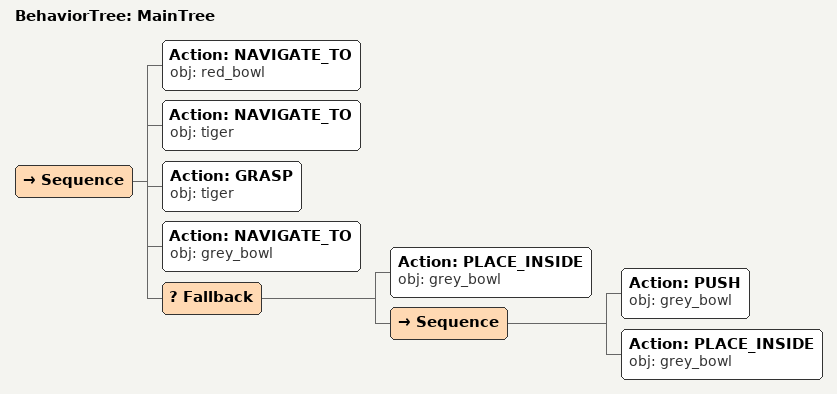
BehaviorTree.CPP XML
<root main_tree_to_execute="MainTree">
  <BehaviorTree ID="MainTree">
    <Sequence>
      <!-- Navigate to red_bowl -->
      <Action ID="NAVIGATE_TO" obj="red_bowl" />
      <!-- Navigate to tiger -->
      <Action ID="NAVIGATE_TO" obj="tiger" />
      <!-- Grasp tiger -->
      <Action ID="GRASP" obj="tiger" />
      <!-- Navigate to grey_bowl -->
      <Action ID="NAVIGATE_TO" obj="grey_bowl" />
      <!-- Fallback: if PLACE_INSIDE grey_bowl fails, try PUSH to reposition -->
      <Fallback>
        <!-- Place inside grey_bowl -->
        <Action ID="PLACE_INSIDE" obj="grey_bowl" />
        <Sequence>
          <!-- Push grey_bowl forward toward front edge of table -->
          <Action ID="PUSH" obj="grey_bowl" />
          <!-- Place inside grey_bowl -->
          <Action ID="PLACE_INSIDE" obj="grey_bowl" />
        </Sequence>
      </Fallback>

    </Sequence>
  </BehaviorTree>
</root>
